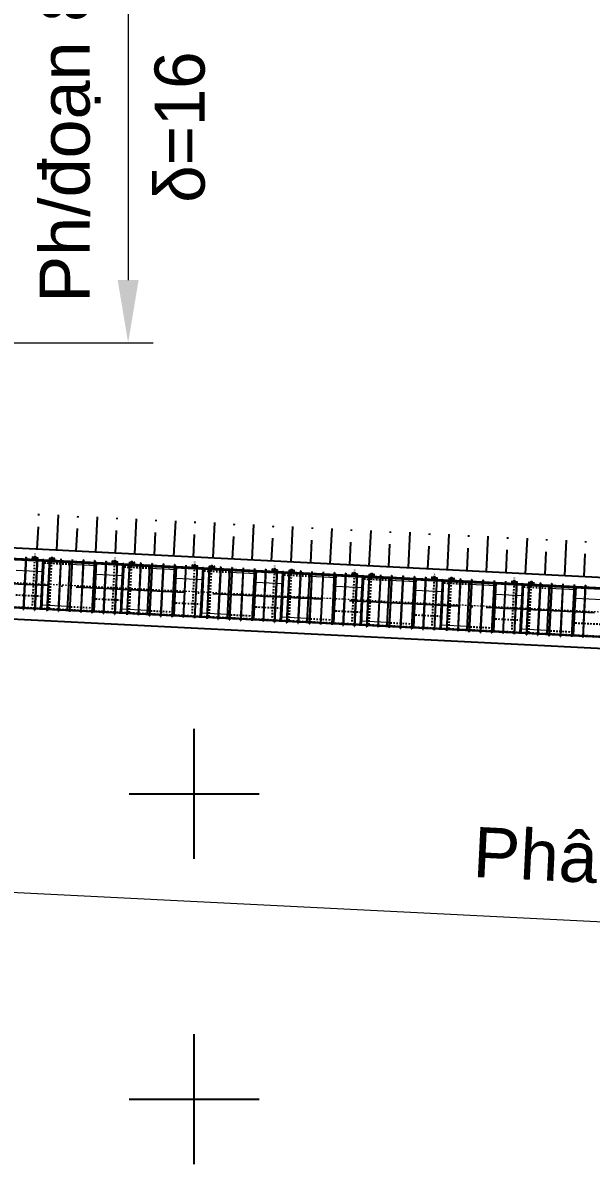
# Model space of a CAD drawing. Header units: inches. Extents: x 444671 to 463716, y 1783086 to 1794968.
# Drawn here: x 457424.5 to 457462.3, y 1787100.6 to 1787176.4 of the extents above; entities that cross this region are included whole.
import ezdxf

# ---------------------------------------------------------------- set-up
doc = ezdxf.new("R2010")
doc.units = ezdxf.units.IN
doc.header["$MEASUREMENT"] = 0
for name, pattern in [('ACAD_ISO04W100', [30, 24, -3, 0, -3]), ('CENTER', [2, 1.25, -0.25, 0.25, -0.25]), ('DASHED2', [9.525, 6.35, -3.175]), ('HIDDEN', [0.375, 0.25, -0.125])]:
    doc.linetypes.add(name, pattern=pattern)
for name, color, linetype in [('4', 4, 'Continuous'), ('Bao', 137, 'Continuous'), ('CONGTRINH', 2, 'Continuous'), ('CTTRINH', 4, 'Continuous'), ('Dong', 252, 'HIDDEN'), ('KHUAT', 8, 'DASHED2'), ('Tam', 1, 'CENTER'), ('Thachhoc', 125, 'Continuous'), ('Tim', 1, 'ACAD_ISO04W100')]:
    doc.layers.add(name, color=color, linetype=linetype)
doc.layers.add('manh', color=128, linetype='Continuous', lineweight=15)
doc.layers.add('Texdoi', color=40, linetype='Continuous', lineweight=15)
doc.styles.add('Arial', font='arial.ttf')
doc.linetypes.add('NEN_DA1', pattern='A,1.5,-0.15,["Y",Standard,S=0.2,R=0,X=-0.15,Y=-0.2],-0.005', length=1.655)
doc.dimstyles.new('1-1', dxfattribs={"dimtxt": 2, "dimasz": 2.5, "dimexe": 1, "dimexo": 0, "dimgap": 1, "dimtad": 1, "dimtoh": 1, "dimdec": 0, "dimzin": 0, "dimdsep": 46, "dimtxsty": 'Standard', "dimcen": 0.09, "dimclrd": 3, "dimclre": 3, "dimclrt": 4, "dimadec": 0, "dimazin": 0, "dimtfac": 1, "dimtdec": 0, "dimtmove": 0, "dimatfit": 0, "dimfxl": 0, "dimtolj": 1, "dimtzin": 0, "dimarcsym": 0})

# ---------------------------------------------------------------- blocks, each defined once
blk = doc.blocks.new('*D145')
at = {"layer": 'Bao', "color": 3, "lineweight": -2, "ltscale": 0.2, "transparency": 16777216}
for p, q in [((-701616, 76404), (-667605, 76404)), ((-669272, 72238), (-669272, 53996)), ((-701620, 49829), (-667605, 49829))]:
    blk.add_line(p, q, dxfattribs=at)
at = {"layer": 'Bao', "color": 3, "ltscale": 0.2, "transparency": 16777216}
for points in [[(-669967, 72238), (-668578, 72238), (-669272, 76404)], [(-669967, 53996), (-668578, 53996), (-669272, 49829)]]:
    blk.add_solid(points, dxfattribs=at)
at = {"layer": 'Defpoints', "color": 0, "ltscale": 0.2, "transparency": 16777216}
for p in [(-701616, 76404), (-701620, 49829), (-669272, 49829)]:
    blk.add_point(p, dxfattribs=at)
at = {"layer": 'Bao', "color": 4, "ltscale": 0.2, "transparency": 16777216, "insert": (-673123, 63117), "char_height": 3333.33, "attachment_point": 5, "rotation": 90}
blk.add_mtext('\\A1;{\\f.VnArial|b0|i0|c0|p34;Ph/®o¹n 8}', dxfattribs=at)
blk = doc.blocks.new('*D146')
at = {"layer": 'Bao', "color": 3, "lineweight": -2, "ltscale": 0.2, "transparency": 16777216}
for p, q in [((-685253, 34318), (-686363, 12150)), ((-579388, 29016), (-580498, 6848)), ((-682118, 13606), (-584576, 8721))]:
    blk.add_line(p, q, dxfattribs=at)
at = {"layer": 'Bao', "color": 3, "ltscale": 0.2, "transparency": 16777216}
for points in [[(-682083, 14300), (-682153, 12913), (-686280, 13815)], [(-584541, 9415), (-584611, 8028), (-580415, 8513)]]:
    blk.add_solid(points, dxfattribs=at)
at = {"layer": 'Defpoints', "color": 0, "ltscale": 0.2, "transparency": 16777216}
for p in [(-685253, 34318), (-579388, 29016), (-580415, 8513)]:
    blk.add_point(p, dxfattribs=at)
at = {"layer": 'Bao', "color": 4, "ltscale": 0.2, "transparency": 16777216, "insert": (-633155, 15001), "char_height": 3333.33, "attachment_point": 5, "rotation": 357.13299}
blk.add_mtext('\\A1;{\\f.VnArial|b0|i0|c0|p34;Ph©n ®o¹n 6}', dxfattribs=at)
blk = doc.blocks.new('A$C491C4D06')
at = {"layer": 'Bao'}
for p, q in [((-680190.5, 35688), (-674911.1, 35424)), ((-676065.6, 35601.9), (-676051.6, 35601.2)), ((-675634.6, 35610.7), (-675642.1, 35460.9)), ((-675634.6, 35610.7), (-675614.7, 35609.7)), ((-675614.7, 35609.7), (-675622.2, 35459.9)), ((-675322.5, 35444.9), (-675315, 35594.8)), ((-674938.5, 35435), (-675020, 33807)), ((-674992.2, 33802), (-674911.1, 35424)), ((-674878.6, 35432), (-674960, 33804)), ((-674938.5, 35435), (-674878.6, 35432)), ((-674879.1, 35422), (-669599.7, 35158)), ((-674484.2, 35552.4), (-674491.7, 35402.6)), ((-674192.1, 35387.6), (-674184.6, 35537.4)), ((-674164.6, 35536.4), (-674184.6, 35537.4)), ((-674172.1, 35386.6), (-674164.6, 35536.4)), ((-673750.5, 35485.7), (-673736.5, 35485)), ((-673297.3, 32094.8), (-673135.3, 35334.8)), ((-673001.5, 35448.2), (-672987.5, 35447.5)), ((-672252.4, 35410.8), (-672238.4, 35410.1)), ((-671529.5, 32006.4), (-671367.5, 35246.4)), ((-671503.3, 35373.3), (-671489.4, 35372.6)), ((-670754.3, 35335.9), (-670740.3, 35335.2)), ((-670323.3, 35344.7), (-670330.8, 35194.9)), ((-670323.3, 35344.7), (-670303.3, 35343.7)), ((-670303.3, 35343.7), (-670310.8, 35193.9)), ((-670011.2, 35179), (-670003.7, 35328.8)), ((-669627.2, 35169), (-669708.6, 33541)), ((-669680.8, 33536), (-669599.7, 35158)), ((-669567.3, 35166), (-669648.7, 33538)), ((-669627.2, 35169), (-669567.3, 35166)), ((-669567.8, 35156), (-664288.4, 34892)), ((-669172.9, 35286.4), (-669180.4, 35136.6)), ((-668880.7, 35121.6), (-668873.2, 35271.4)), ((-668853.3, 35270.4), (-668873.2, 35271.4)), ((-668860.8, 35120.6), (-668853.3, 35270.4)), ((-668439.2, 35219.7), (-668425.2, 35219)), ((-667986, 31828.8), (-667824, 35068.8)), ((-667690.1, 35182.2), (-667676.1, 35181.5)), ((-666941.1, 35144.8), (-666927.1, 35144.1)), ((-666218.2, 31740.4), (-666056.2, 34980.4)), ((-666192, 35107.3), (-666178, 35106.6)), ((-665442.9, 35069.9), (-665428.9, 35069.2)), ((-665012, 35078.8), (-665019.4, 34928.9)), ((-665012, 35078.8), (-664992, 35077.8)), ((-664992, 35077.8), (-664999.5, 34927.9)), ((-664699.8, 34913), (-664692.3, 35062.8)), ((-664315.9, 34903), (-664397.3, 33275)), ((-664369.5, 33270), (-664288.4, 34892)), ((-664255.9, 34900), (-664337.3, 33272)), ((-664315.9, 34903), (-664255.9, 34900)), ((-664256.4, 34890), (-658977, 34626)), ((-663861.5, 35020.4), (-663869, 34870.6)), ((-663569.4, 34855.6), (-663561.9, 35005.4)), ((-663541.9, 35004.4), (-663561.9, 35005.4)), ((-663549.4, 34854.6), (-663541.9, 35004.4)), ((-663127.8, 34953.7), (-663113.9, 34953)), ((-662378.8, 34916.2), (-662364.8, 34915.5)), ((-661629.7, 34878.8), (-661615.7, 34878.1)), ((-662674.6, 31562.8), (-662512.6, 34802.8)), ((-660906.8, 31474.4), (-660744.8, 34714.4)), ((-660880.7, 34841.3), (-660866.7, 34840.6)), ((-660131.6, 34803.9), (-660117.6, 34803.2)), ((-659700.6, 34812.8), (-659708.1, 34662.9)), ((-659700.6, 34812.8), (-659680.6, 34811.8)), ((-659680.6, 34811.8), (-659688.1, 34661.9)), ((-659388.5, 34647), (-659381, 34796.8)), ((-659004.5, 34637), (-659085.9, 33009)), ((-659058.1, 33004), (-658977, 34626)), ((-658944.6, 34634), (-659026, 33006)), ((-659004.5, 34637), (-658944.6, 34634)), ((-658945.1, 34624), (-653665.7, 34360)), ((-658550.2, 34754.4), (-658557.7, 34604.6)), ((-658258, 34589.6), (-658250.6, 34739.4)), ((-658230.6, 34738.4), (-658250.6, 34739.4)), ((-658238.1, 34588.6), (-658230.6, 34738.4)), ((-657816.5, 34687.7), (-657802.5, 34687)), ((-657363.3, 31296.8), (-657201.3, 34536.8)), ((-657067.4, 34650.2), (-657053.5, 34649.5)), ((-656318.4, 34612.8), (-656304.4, 34612.1)), ((-655595.5, 31208.4), (-655433.5, 34448.4)), ((-655569.3, 34575.3), (-655555.3, 34574.6)), ((-654820.2, 34537.9), (-654806.3, 34537.2)), ((-654389.3, 34546.8), (-654396.8, 34396.9)), ((-654389.3, 34546.8), (-654369.3, 34545.8)), ((-654369.3, 34545.8), (-654376.8, 34395.9)), ((-654077.2, 34381), (-654069.7, 34530.8)), ((-653693.2, 34371), (-653774.6, 32743)), ((-653746.8, 32738), (-653665.7, 34360)), ((-653633.2, 34368), (-653714.7, 32740)), ((-653693.2, 34371), (-653633.2, 34368)), ((-653633.7, 34358), (-648354.3, 34094)), ((-653238.8, 34488.4), (-653246.3, 34338.6)), ((-652946.7, 34323.6), (-652939.2, 34473.4)), ((-652919.2, 34472.4), (-652939.2, 34473.4)), ((-652926.7, 34322.6), (-652919.2, 34472.4)), ((-652505.1, 34421.7), (-652491.2, 34421)), ((-652051.9, 31030.8), (-651889.9, 34270.8)), ((-651756.1, 34384.3), (-651742.1, 34383.6)), ((-651007, 34346.8), (-650993, 34346.1)), ((-650284.2, 30942.4), (-650122.1, 34182.4)), ((-650258, 34309.3), (-650244, 34308.6)), ((-649508.9, 34271.9), (-649494.9, 34271.2)), ((-649077.9, 34280.8), (-649085.4, 34131)), ((-649077.9, 34280.8), (-649057.9, 34279.8)), ((-649057.9, 34279.8), (-649065.4, 34130)), ((-648765.8, 34115), (-648758.3, 34264.8)), ((-647927.5, 34222.4), (-647935, 34072.6)), ((-647635.4, 34057.6), (-647627.9, 34207.5)), ((-647607.9, 34206.5), (-647627.9, 34207.5)), ((-647615.4, 34056.6), (-647607.9, 34206.5)), ((-647193.8, 34155.7), (-647179.8, 34155)), ((-646444.7, 34118.3), (-646430.8, 34117.6)), ((-675016.1, 33803.2), (-675097.5, 32175.2)), ((-674984, 33805.2), (-675065.1, 32183.2)), ((-674956.2, 33800.2), (-675037.6, 32172.2)), ((-675020, 33807), (-674960, 33804)), ((-675016.1, 33803.2), (-674956.2, 33800.2)), ((-674984.2, 33801.6), (-674984.1, 33803.6)), ((-674984.2, 33801.6), (-674984.1, 33803.6)), ((-669704.8, 33537.2), (-669786.2, 31909.2)), ((-669672.7, 33539.2), (-669753.8, 31917.2)), ((-669644.9, 33534.2), (-669726.3, 31906.2)), ((-669708.6, 33541), (-669648.7, 33538)), ((-669704.8, 33537.2), (-669644.9, 33534.2)), ((-669672.8, 33535.6), (-669672.7, 33537.6)), ((-669672.8, 33535.6), (-669672.7, 33537.6)), ((-648381.8, 34105), (-648463.2, 32477)), ((-648435.5, 32472), (-648354.3, 34094)), ((-648321.9, 34102), (-648403.3, 32474)), ((-648381.8, 34105), (-648321.9, 34102)), ((-648322.4, 34092), (-643043, 33828)), ((-646740.6, 30764.8), (-646578.6, 34004.8)), ((-645695.7, 34080.8), (-645681.7, 34080.1)), ((-644972.8, 30676.4), (-644810.8, 33916.4)), ((-644946.6, 34043.3), (-644932.6, 34042.6)), ((-644197.5, 34005.9), (-644183.6, 34005.2)), ((-643766.6, 34014.8), (-643774.1, 33865)), ((-643766.6, 34014.8), (-643746.6, 34013.8)), ((-643746.6, 34013.8), (-643754.1, 33864)), ((-643454.5, 33849), (-643447, 33998.8)), ((-643070.5, 33839), (-643151.9, 32211)), ((-643124.1, 32206), (-643043, 33828)), ((-643010.6, 33836), (-643092, 32208)), ((-643070.5, 33839), (-643010.6, 33836)), ((-643011.1, 33826), (-637731.7, 33562)), ((-642616.2, 33956.4), (-642623.6, 33806.6)), ((-642324, 33791.6), (-642316.5, 33941.5)), ((-642296.6, 33940.5), (-642316.5, 33941.5)), ((-642304, 33790.6), (-642296.6, 33940.5)), ((-641882.5, 33889.7), (-641868.5, 33889)), ((-641429.3, 30498.9), (-641267.2, 33738.8)), ((-641133.4, 33852.3), (-641119.4, 33851.6)), ((-640384.3, 33814.8), (-640370.4, 33814.1)), ((-639661.5, 30410.5), (-639499.4, 33650.4)), ((-639635.3, 33777.3), (-639621.3, 33776.6)), ((-638886.2, 33739.9), (-638872.2, 33739.2)), ((-664393.5, 33271.2), (-664474.9, 31643.2)), ((-664361.3, 33273.2), (-664442.4, 31651.2)), ((-664333.5, 33268.2), (-664414.9, 31640.2)), ((-664397.3, 33275), (-664337.3, 33272)), ((-664393.5, 33271.2), (-664333.5, 33268.2)), ((-664361.5, 33269.6), (-664361.4, 33271.6)), ((-664361.5, 33269.6), (-664361.4, 33271.6)), ((-659082.1, 33005.2), (-659163.5, 31377.2)), ((-659050, 33007.2), (-659131.1, 31385.2)), ((-659022.2, 33002.2), (-659103.6, 31374.3)), ((-659085.9, 33009), (-659026, 33006)), ((-659082.1, 33005.2), (-659022.2, 33002.2)), ((-659050.1, 33003.6), (-659050, 33005.6)), ((-659050.1, 33003.6), (-659050, 33005.6)), ((-653770.8, 32739.2), (-653852.2, 31111.3)), ((-653738.6, 32741.2), (-653819.7, 31119.2)), ((-653710.8, 32736.2), (-653792.2, 31108.3)), ((-653774.6, 32743), (-653714.7, 32740)), ((-653770.8, 32739.2), (-653710.8, 32736.2)), ((-653738.8, 32737.6), (-653738.7, 32739.6)), ((-653738.8, 32737.6), (-653738.7, 32739.6)), ((-680376.5, 32449.2), (-675097, 32185.2)), ((-676239.6, 32122.2), (-676225.6, 32121.5)), ((-675490.6, 32084.7), (-675476.6, 32084)), ((-675097.5, 32175.2), (-675037.6, 32172.2)), ((-675065.1, 32183.2), (-669785.7, 31919.2)), ((-674673.6, 32043.5), (-674659.6, 32042.8)), ((-673924.5, 32006), (-673910.5, 32005.3)), ((-673175.5, 31968.6), (-673161.5, 31967.9)), ((-672426.4, 31931.1), (-672412.4, 31930.4)), ((-671677.3, 31893.7), (-671663.4, 31893)), ((-670928.3, 31856.2), (-670914.3, 31855.5)), ((-669786.2, 31909.2), (-669726.3, 31906.2)), ((-669753.8, 31917.2), (-664474.4, 31653.2)), ((-648459.4, 32473.2), (-648540.8, 30845.3)), ((-648427.3, 32475.2), (-648508.4, 30853.2)), ((-648399.5, 32470.2), (-648480.9, 30842.3)), ((-648463.2, 32477), (-648403.3, 32474)), ((-648459.4, 32473.2), (-648399.5, 32470.2)), ((-648427.5, 32471.6), (-648427.4, 32473.6)), ((-648427.5, 32471.6), (-648427.4, 32473.6)), ((-643148.1, 32207.2), (-643229.5, 30579.3)), ((-643115.9, 32209.2), (-643197, 30587.3)), ((-643088.2, 32204.2), (-643169.6, 30576.3)), ((-643151.9, 32211), (-643092, 32208)), ((-643148.1, 32207.2), (-643088.2, 32204.2)), ((-643116.1, 32205.6), (-643116, 32207.6)), ((-643116.1, 32205.6), (-643116, 32207.6)), ((-670179.2, 31818.8), (-670165.2, 31818.1)), ((-669362.3, 31777.5), (-669348.3, 31776.8)), ((-668613.2, 31740), (-668599.2, 31739.3)), ((-667864.1, 31702.6), (-667850.1, 31701.9)), ((-667115.1, 31665.1), (-667101.1, 31664.4)), ((-666366, 31627.7), (-666352, 31627)), ((-665616.9, 31590.2), (-665602.9, 31589.5)), ((-664867.9, 31552.8), (-664853.9, 31552.1)), ((-664474.9, 31643.2), (-664414.9, 31640.2)), ((-664442.4, 31651.2), (-659163, 31387.2)), ((-664050.9, 31511.5), (-664036.9, 31510.8)), ((-663301.8, 31474), (-663287.9, 31473.3)), ((-662552.8, 31436.6), (-662538.8, 31435.9)), ((-661803.7, 31399.1), (-661789.7, 31398.4)), ((-661054.7, 31361.7), (-661040.7, 31361)), ((-660305.6, 31324.2), (-660291.6, 31323.5)), ((-659556.5, 31286.8), (-659542.5, 31286.1)), ((-659163.5, 31377.2), (-659103.6, 31374.3)), ((-659131.1, 31385.2), (-653851.7, 31121.2)), ((-658739.6, 31245.5), (-658725.6, 31244.8)), ((-657990.5, 31208.1), (-657976.5, 31207.4)), ((-657241.4, 31170.6), (-657227.5, 31169.9)), ((-656492.4, 31133.1), (-656478.4, 31132.4)), ((-655743.3, 31095.7), (-655729.3, 31095)), ((-653852.2, 31111.3), (-653792.2, 31108.3)), ((-653819.7, 31119.2), (-648540.3, 30855.2)), ((-654994.2, 31058.2), (-654980.3, 31057.5)), ((-654245.2, 31020.8), (-654231.2, 31020.1)), ((-653428.2, 30979.5), (-653414.2, 30978.8)), ((-652679.1, 30942.1), (-652665.2, 30941.4)), ((-651930.1, 30904.6), (-651916.1, 30903.9)), ((-651181, 30867.1), (-651167, 30866.4)), ((-650432, 30829.7), (-650418, 30829)), ((-649682.9, 30792.2), (-649668.9, 30791.5)), ((-648933.8, 30754.8), (-648919.9, 30754.1)), ((-648540.8, 30845.3), (-648480.9, 30842.3)), ((-648508.4, 30853.2), (-643229, 30589.2)), ((-648116.9, 30713.5), (-648102.9, 30712.8)), ((-647367.8, 30676.1), (-647353.8, 30675.4)), ((-646618.8, 30638.6), (-646604.8, 30637.9)), ((-645869.7, 30601.1), (-645855.7, 30600.4)), ((-645120.6, 30563.7), (-645106.6, 30563)), ((-644371.5, 30526.2), (-644357.6, 30525.5)), ((-643622.5, 30488.8), (-643608.5, 30488.1)), ((-643229.5, 30579.3), (-643169.6, 30576.3)), ((-643197, 30587.3), (-637917.6, 30323.3)), ((-642805.5, 30447.5), (-642791.6, 30446.8)), ((-642056.5, 30410.1), (-642042.5, 30409.4)), ((-641307.4, 30372.6), (-641293.4, 30371.9)), ((-640558.3, 30335.2), (-640544.4, 30334.5)), ((-639809.3, 30297.7), (-639795.3, 30297)), ((-639060.2, 30260.2), (-639046.2, 30259.5))]:
    blk.add_line(p, q, dxfattribs=at)
at = {"layer": 'Bao', "ltscale": 0.2}
for p, q in [((-676065.6, 35601.9), (-676239.6, 32122.2)), ((-676051.6, 35601.2), (-676225.6, 32121.5)), ((-675316.7, 35562.4), (-675490.6, 32084.7)), ((-675302.6, 35563.7), (-675476.6, 32084)), ((-675316.6, 35564.3), (-675302.6, 35563.6)), ((-674499.6, 35523.1), (-674673.6, 32043.5)), ((-674485.7, 35520.5), (-674659.6, 32042.8)), ((-674499.6, 35523.1), (-674485.7, 35522.5)), ((-673750.5, 35485.7), (-673924.5, 32006)), ((-673736.5, 35485), (-673910.5, 32005.3)), ((-673001.5, 35448.2), (-673175.5, 31968.6)), ((-672987.5, 35447.5), (-673161.5, 31967.9)), ((-672252.4, 35410.8), (-672426.4, 31931.1)), ((-672238.4, 35410.1), (-672412.4, 31930.4)), ((-671503.3, 35373.3), (-671677.3, 31893.7)), ((-671489.4, 35372.6), (-671663.4, 31893)), ((-670754.3, 35335.9), (-670928.3, 31856.2)), ((-670740.3, 35335.2), (-670914.3, 31855.5)), ((-670005.3, 35296.4), (-670179.2, 31818.8)), ((-669991.2, 35297.7), (-670165.2, 31818.1)), ((-670005.2, 35298.3), (-669991.2, 35297.6)), ((-669188.3, 35257.2), (-669362.3, 31777.5)), ((-669174.4, 35254.5), (-669348.3, 31776.8)), ((-669188.3, 35257.2), (-669174.4, 35256.5)), ((-668439.2, 35219.7), (-668613.2, 31740)), ((-668425.2, 35219), (-668599.2, 31739.3)), ((-667690.1, 35182.2), (-667864.1, 31702.6)), ((-667676.1, 35181.5), (-667850.1, 31701.9)), ((-666941.1, 35144.8), (-667115.1, 31665.1)), ((-666927.1, 35144.1), (-667101.1, 31664.4)), ((-666192, 35107.3), (-666366, 31627.7)), ((-666178, 35106.6), (-666352, 31627)), ((-665442.9, 35069.9), (-665616.9, 31590.2)), ((-665428.9, 35069.2), (-665602.9, 31589.5)), ((-664694, 35030.4), (-664867.9, 31552.8)), ((-664679.9, 35031.7), (-664853.9, 31552.1)), ((-664693.9, 35032.3), (-664679.9, 35031.6)), ((-663876.9, 34991.2), (-664050.9, 31511.5)), ((-663863, 34988.5), (-664036.9, 31510.8)), ((-663876.9, 34991.2), (-663863, 34990.5)), ((-663127.8, 34953.7), (-663301.8, 31474)), ((-663113.9, 34953), (-663287.9, 31473.3)), ((-662378.8, 34916.2), (-662552.8, 31436.6)), ((-662364.8, 34915.5), (-662538.8, 31435.9)), ((-661629.7, 34878.8), (-661803.7, 31399.1)), ((-661615.7, 34878.1), (-661789.7, 31398.4)), ((-660880.7, 34841.3), (-661054.7, 31361.7)), ((-660866.7, 34840.6), (-661040.7, 31361)), ((-660131.6, 34803.9), (-660305.6, 31324.2)), ((-660117.6, 34803.2), (-660291.6, 31323.5)), ((-659382.6, 34764.4), (-659556.5, 31286.8)), ((-659368.5, 34765.7), (-659542.5, 31286.1)), ((-659382.5, 34766.3), (-659368.5, 34765.6)), ((-658565.6, 34725.2), (-658739.6, 31245.5)), ((-658551.7, 34722.5), (-658725.6, 31244.8)), ((-658565.6, 34725.2), (-658551.7, 34724.5)), ((-657816.5, 34687.7), (-657990.5, 31208.1)), ((-657802.5, 34687), (-657976.5, 31207.4)), ((-657067.4, 34650.2), (-657241.4, 31170.6)), ((-657053.5, 34649.5), (-657227.5, 31169.9)), ((-656318.4, 34612.8), (-656492.4, 31133.1)), ((-656304.4, 34612.1), (-656478.4, 31132.4)), ((-655569.3, 34575.3), (-655743.3, 31095.7)), ((-655555.3, 34574.6), (-655729.3, 31095)), ((-654820.2, 34537.9), (-654994.2, 31058.2)), ((-654806.3, 34537.2), (-654980.3, 31057.5)), ((-654071.3, 34498.4), (-654245.2, 31020.8)), ((-654057.2, 34499.7), (-654231.2, 31020.1)), ((-654071.2, 34500.3), (-654057.2, 34499.6)), ((-653254.2, 34459.2), (-653428.2, 30979.5)), ((-653240.3, 34456.5), (-653414.2, 30978.8)), ((-653254.2, 34459.2), (-653240.3, 34458.5)), ((-652505.1, 34421.7), (-652679.1, 30942.1)), ((-652491.2, 34421), (-652665.2, 30941.4)), ((-651756.1, 34384.3), (-651930.1, 30904.6)), ((-651742.1, 34383.6), (-651916.1, 30903.9)), ((-651007, 34346.8), (-651181, 30867.1)), ((-650993, 34346.1), (-651167, 30866.4)), ((-650258, 34309.3), (-650432, 30829.7)), ((-650244, 34308.6), (-650418, 30829)), ((-649508.9, 34271.9), (-649682.9, 30792.2)), ((-649494.9, 34271.2), (-649668.9, 30791.5)), ((-648759.9, 34232.4), (-648933.8, 30754.8)), ((-648745.9, 34233.7), (-648919.9, 30754.1)), ((-648759.8, 34234.3), (-648745.9, 34233.6)), ((-647942.9, 34193.2), (-648116.9, 30713.5)), ((-647929, 34190.5), (-648102.9, 30712.8)), ((-647942.9, 34193.2), (-647929, 34192.5)), ((-647193.8, 34155.7), (-647367.8, 30676.1)), ((-647179.8, 34155), (-647353.8, 30675.4)), ((-646444.7, 34118.3), (-646618.8, 30638.6)), ((-646430.8, 34117.6), (-646604.8, 30637.9)), ((-645695.7, 34080.8), (-645869.7, 30601.1)), ((-645681.7, 34080.1), (-645855.7, 30600.4)), ((-644946.6, 34043.3), (-645120.6, 30563.7)), ((-644932.6, 34042.6), (-645106.6, 30563)), ((-644197.5, 34005.9), (-644371.5, 30526.2)), ((-644183.6, 34005.2), (-644357.6, 30525.5)), ((-643448.6, 33966.4), (-643622.5, 30488.8)), ((-643434.5, 33967.7), (-643608.5, 30488.1)), ((-643448.5, 33968.3), (-643434.5, 33967.6)), ((-642631.5, 33927.2), (-642805.5, 30447.5)), ((-642617.7, 33924.5), (-642791.6, 30446.8)), ((-642631.5, 33927.2), (-642617.7, 33926.5)), ((-641882.5, 33889.7), (-642056.5, 30410.1)), ((-641868.5, 33889), (-642042.5, 30409.4)), ((-641133.4, 33852.3), (-641307.4, 30372.6)), ((-641119.4, 33851.6), (-641293.4, 30371.9)), ((-640384.3, 33814.8), (-640558.3, 30335.2)), ((-640370.4, 33814.1), (-640544.4, 30334.5)), ((-639635.3, 33777.3), (-639809.3, 30297.7)), ((-639621.3, 33776.6), (-639795.3, 30297)), ((-638886.2, 33739.9), (-639060.2, 30260.2)), ((-638872.2, 33739.2), (-639046.2, 30259.5))]:
    blk.add_line(p, q, dxfattribs=at)
at = {"layer": 'Bao'}
for centre in [(-675464.8, 35602.3), (-674334.4, 35544.9), (-670153.5, 35336.3), (-669023.1, 35278.9), (-664842.2, 35070.3), (-663711.7, 35012.9), (-659530.8, 34804.3), (-658400.4, 34746.9), (-654219.5, 34538.3), (-653089, 34480.9), (-648908.1, 34272.3), (-647777.7, 34214.9), (-643596.8, 34006.3), (-642466.3, 33948.9)]:
    blk.add_circle(centre, 40, dxfattribs=at)
for centre in [(-675464.8, 35602.3), (-674334.4, 35544.9), (-670153.5, 35336.3), (-669023.1, 35278.9), (-664842.2, 35070.3), (-663711.7, 35012.9), (-659530.8, 34804.3), (-658400.4, 34746.9), (-654219.5, 34538.3), (-653089, 34480.9), (-648908.1, 34272.3), (-647777.7, 34214.9), (-643596.8, 34006.3), (-642466.3, 33948.9)]:
    blk.add_arc(centre, 150, 357.13728, 177.13728, dxfattribs=at)
at = {"layer": 'KHUAT', "ltscale": 5}
for p, q in [((-680215.5, 35667.2), (-674912.2, 35402)), ((-674984, 33805.2), (-674903.1, 35423.2)), ((-673146.4, 35112.6), (-674914.2, 35201)), ((-674904.2, 35401.2), (-669600.8, 35136)), ((-674903.1, 35423.2), (-674879.1, 35422)), ((-669672.7, 33539.2), (-669591.7, 35157.2)), ((-667835.1, 34846.6), (-669602.9, 34935)), ((-669592.8, 35135.2), (-664289.5, 34870)), ((-669591.7, 35157.2), (-669567.8, 35156)), ((-664361.3, 33273.2), (-664280.4, 34891.2)), ((-664280.4, 34891.2), (-664256.4, 34890)), ((-662523.7, 34580.6), (-664291.5, 34669)), ((-664281.5, 34869.2), (-658978.1, 34604)), ((-659050, 33007.2), (-658969.1, 34625.2)), ((-657212.4, 34314.6), (-658980.2, 34403)), ((-658970.2, 34603.2), (-653666.8, 34338)), ((-658969.1, 34625.2), (-658945.1, 34624)), ((-653738.6, 32741.2), (-653657.7, 34359.2)), ((-651901, 34048.6), (-653668.8, 34137)), ((-653658.8, 34337.2), (-648355.4, 34072)), ((-653657.7, 34359.2), (-653633.7, 34358)), ((-674992.2, 33802), (-675073.1, 32184)), ((-669680.8, 33536), (-669761.7, 31918)), ((-648427.3, 32475.2), (-648346.4, 34093.2)), ((-646589.7, 33782.6), (-648357.5, 33871)), ((-648347.5, 34071.2), (-643044.1, 33806)), ((-648346.4, 34093.2), (-648322.4, 34092)), ((-643115.9, 32209.2), (-643035, 33827.2)), ((-641278.4, 33516.6), (-643046.1, 33605)), ((-643036.1, 33805.2), (-637732.8, 33540)), ((-643035, 33827.2), (-643011.1, 33826)), ((-675032.8, 32989), (-676800.6, 33077.4)), ((-669721.5, 32723), (-671489.3, 32811.4)), ((-664369.5, 33270), (-664450.4, 31652)), ((-659058.1, 33004), (-659139, 31386)), ((-653746.8, 32738), (-653827.7, 31120)), ((-680375.4, 32471.2), (-675072, 32206)), ((-675097, 32185.2), (-675073.1, 32184)), ((-675064, 32205.2), (-669760.6, 31940)), ((-673286.2, 32317.1), (-671518.4, 32228.7)), ((-669785.7, 31919.2), (-669761.7, 31918)), ((-669752.7, 31939.2), (-664449.3, 31674)), ((-667974.9, 32051.1), (-666207.1, 31962.7)), ((-664410.1, 32457), (-666177.9, 32545.4)), ((-659098.8, 32191), (-660866.6, 32279.4)), ((-653787.4, 31925), (-655555.2, 32013.4)), ((-648435.5, 32472), (-648516.4, 30854)), ((-643124.1, 32206), (-643205, 30588.1)), ((-664474.4, 31653.2), (-664450.4, 31652)), ((-664441.3, 31673.2), (-659137.9, 31408)), ((-662663.5, 31785.1), (-660895.7, 31696.7)), ((-659163, 31387.2), (-659139, 31386)), ((-659130, 31407.2), (-653826.6, 31142)), ((-657352.2, 31519.1), (-655584.4, 31430.7)), ((-653851.7, 31121.2), (-653827.7, 31120)), ((-653818.6, 31141.2), (-648515.3, 30876)), ((-652040.8, 31253.1), (-650273, 31164.7)), ((-648476.1, 31659), (-650243.9, 31747.4)), ((-643164.8, 31393), (-644932.6, 31481.4)), ((-637853.4, 31127), (-639621.2, 31215.4)), ((-648540.3, 30855.2), (-648516.4, 30854)), ((-648507.3, 30875.2), (-643203.9, 30610)), ((-646729.5, 30987.1), (-644961.7, 30898.7)), ((-643229, 30589.2), (-643205, 30588.1)), ((-643195.9, 30609.2), (-637892.6, 30344)), ((-641418.1, 30721.1), (-639650.4, 30632.7))]:
    blk.add_line(p, q, dxfattribs=at)
at = {"layer": 'manh'}
for p, q in [((-671378.6, 35024.2), (-673146.4, 35112.6)), ((-674951.3, 34619), (-676719.1, 34707.4)), ((-669640, 34353), (-671407.8, 34441.4)), ((-666067.3, 34758.2), (-667835.1, 34846.6)), ((-664328.6, 34087), (-666096.4, 34175.4)), ((-660755.9, 34492.2), (-662523.7, 34580.6)), ((-655444.6, 34226.2), (-657212.4, 34314.6)), ((-659017.3, 33821), (-660785.1, 33909.4)), ((-653705.9, 33555), (-655473.7, 33643.4)), ((-650133.2, 33960.2), (-651901, 34048.6)), ((-648394.6, 33289), (-650162.4, 33377.4)), ((-644821.9, 33694.2), (-646589.7, 33782.6)), ((-639510.6, 33428.2), (-641278.4, 33516.6)), ((-643083.3, 33023), (-644851, 33111.4)), ((-637771.9, 32757), (-639539.7, 32845.4)), ((-673286.2, 32317.1), (-675054, 32405.4)), ((-667974.9, 32051.1), (-669742.7, 32139.5)), ((-662663.5, 31785.1), (-664431.3, 31873.5)), ((-657352.2, 31519.1), (-659120, 31607.5)), ((-652040.8, 31253.1), (-653808.6, 31341.5)), ((-646729.5, 30987.1), (-648497.3, 31075.5)), ((-641418.1, 30721.1), (-643185.9, 30809.5))]:
    blk.add_line(p, q, dxfattribs=at)
at = {"layer": 'manh', "color": 1, "linetype": 'CENTER', "ltscale": 0.05}
blk.add_line((0.1, 0), (-685750.1, 34342.8), dxfattribs=at)
at = {"layer": 'Tam', "ltscale": 3}
for p, q in [((-675625.4, 32392.3), (-675454, 35819)), ((-674502.4, 32172.7), (-674331.1, 35599.4)), ((-670314, 32126.3), (-670142.7, 35553)), ((-669191.1, 31906.7), (-669019.7, 35333.5)), ((-665002.7, 31860.3), (-664831.3, 35287)), ((-663879.7, 31640.7), (-663708.4, 35067.5)), ((-659691.3, 31594.3), (-659520, 35021)), ((-658568.4, 31374.7), (-658397, 34801.5)), ((-654380, 31328.3), (-654208.6, 34755.1)), ((-653257, 31108.7), (-653085.7, 34535.5)), ((-649068.6, 31062.3), (-648897.3, 34489.1)), ((-647945.7, 30842.7), (-647774.3, 34269.5)), ((-643757.3, 30796.3), (-643585.9, 34223.1)), ((-642634.3, 30576.7), (-642463, 34003.5))]:
    blk.add_line(p, q, dxfattribs=at)
at = {"layer": 'Tam'}
for p, q in [((-675527.3, 35605.4), (-675402.4, 35599.1)), ((-674396.8, 35548), (-674272, 35541.8)), ((-670215.9, 35339.4), (-670091.1, 35333.1)), ((-669085.5, 35282), (-668960.6, 35275.8)), ((-664904.6, 35073.4), (-664779.7, 35067.1)), ((-663774.2, 35016.1), (-663649.3, 35009.8)), ((-659593.3, 34807.4), (-659468.4, 34801.1)), ((-658462.8, 34750.1), (-658337.9, 34743.8)), ((-654281.9, 34541.4), (-654157, 34535.1)), ((-653151.5, 34484.1), (-653026.6, 34477.8)), ((-648970.6, 34275.4), (-648845.7, 34269.2)), ((-647840.1, 34218.1), (-647715.2, 34211.8)), ((-643659.2, 34009.4), (-643534.3, 34003.2)), ((-642528.8, 33952.1), (-642403.9, 33945.8))]:
    blk.add_line(p, q, dxfattribs=at)
at = {"layer": 'Bao', "ltscale": 0.2, "insert": (-667517.1, 59140.3), "char_height": 3333.333, "width": 28094.706, "attachment_point": 1, "rotation": 90, "style": 'Arial'}
blk.add_mtext('{\\fSymbol|b0|i0|c2|p18;d=16}', dxfattribs=at)
at = {"layer": 'Bao', "ltscale": 0.2}
dim = blk.add_linear_dim(base=(-669272.1, 49829.2), p1=(-701615.9, 76404.2), p2=(-701620, 49829.2), angle=90, text='{\\f.VnArial|b0|i0|c0|p34;Ph/®o¹n 8}', dimstyle='1-1', override={"dimscale": 1666.666684, "dimlfac": -1}, dxfattribs=at)
dim.commit()
dim.dimension.update_dxf_attribs({"geometry": '*D145', "text_midpoint": (-673122.7, 63116.7)})
dim = blk.add_aligned_dim(p1=(-685252.7, 34317.9), p2=(-579387.9, 29016.1), distance=-20528.8, text='{\\f.VnArial|b0|i0|c0|p34;Ph©n ®o¹n 6}', dimstyle='1-1', override={"dimscale": 1666.666684, "dimlfac": -1}, dxfattribs=at)
dim.commit()
dim.dimension.update_dxf_attribs({"geometry": '*D146', "text_midpoint": (-633155, 15000.6)})

msp = doc.modelspace()

# ---------------------------------------------------------------- linework, layer by layer
at = {"layer": '4', "linetype": 'NEN_DA1', "ltscale": 8}
msp.add_line((458100.8648, 1787107.7053), (457415.1157, 1787141.9927), dxfattribs=at)
msp.add_lwpolyline([(457398.5161, 1787262.3681), (457398.5161, 1787138.1253), (458100.9174, 1787103.0053)], dxfattribs=at)
at = {"layer": 'CONGTRINH', "ltscale": 10}
for points in [[(457415.1468, 1787141.2402), (458100.896, 1787106.9528)], [(457414.987, 1787138.0442), (458100.7362, 1787103.7568)]]:
    msp.add_lwpolyline(points, dxfattribs=at)
at = {"layer": 'CTTRINH', "color": 4, "linetype": 'ByBlock'}
for p, q in [((457426.8014, 1787141.4133), (457426.9178, 1787143.7604)), ((457429.3982, 1787141.2845), (457429.5146, 1787143.6316)), ((457431.995, 1787141.1557), (457432.1114, 1787143.5028)), ((457434.5918, 1787141.0269), (457434.7082, 1787143.3741)), ((457437.1886, 1787140.8982), (457437.305, 1787143.2453)), ((457439.7854, 1787140.7694), (457439.9018, 1787143.1165)), ((457442.3822, 1787140.6406), (457442.4986, 1787142.9878)), ((457444.979, 1787140.5119), (457445.0954, 1787142.859)), ((457447.5758, 1787140.3831), (457447.6922, 1787142.7302)), ((457450.1727, 1787140.2543), (457450.289, 1787142.6014)), ((457452.7695, 1787140.1256), (457452.8858, 1787142.4727)), ((457455.3663, 1787139.9968), (457455.4827, 1787142.3439)), ((457457.9631, 1787139.868), (457458.0795, 1787142.2151)), ((457460.5599, 1787139.7393), (457460.6763, 1787142.0864))]:
    msp.add_line(p, q, dxfattribs=at)
at = {"layer": 'Dong', "color": 3, "ltscale": 6}
for p, q in [((457425.503, 1787141.4776), (457425.6194, 1787143.8248)), ((457428.0998, 1787141.3489), (457428.2162, 1787143.696)), ((457430.6966, 1787141.2201), (457430.813, 1787143.5672)), ((457433.2934, 1787141.0913), (457433.4098, 1787143.4384)), ((457435.8902, 1787140.9626), (457436.0066, 1787143.3097)), ((457438.487, 1787140.8338), (457438.6034, 1787143.1809)), ((457441.0838, 1787140.705), (457441.2002, 1787143.0521)), ((457443.6806, 1787140.5763), (457443.797, 1787142.9234)), ((457446.2774, 1787140.4475), (457446.3938, 1787142.7946)), ((457448.8742, 1787140.3187), (457448.9906, 1787142.6658)), ((457451.4711, 1787140.1899), (457451.5874, 1787142.5371)), ((457454.0679, 1787140.0612), (457454.1843, 1787142.4083)), ((457456.6647, 1787139.9324), (457456.7811, 1787142.2795)), ((457459.2615, 1787139.8036), (457459.3779, 1787142.1508)), ((457461.8583, 1787139.6749), (457461.9747, 1787142.022))]:
    msp.add_line(p, q, dxfattribs=at)
at = {"layer": 'Thachhoc'}
for points in [[(457435.9234, 1787120.9066), (457435.9234, 1787129.5466)], [(457431.6034, 1787125.2266), (457440.2434, 1787125.2266)], [(457435.9234, 1787100.6357), (457435.9234, 1787109.2757)], [(457431.6034, 1787104.9557), (457440.2434, 1787104.9557)]]:
    msp.add_lwpolyline(points, dxfattribs=at)
at = {"layer": 'Tim', "ltscale": 0.3}
msp.add_lwpolyline([(457400.8161, 1787140.3548), (458100.8161, 1787105.3548)], dxfattribs=at)

# ---------------------------------------------------------------- block references
at = {"layer": 'Texdoi', "xscale": 0.0009999999892897904, "yscale": 0.0009999999310821295, "zscale": 0.001}
msp.add_blockref('A$C491C4D06', (458100.8161, 1787105.3548), dxfattribs=at)

doc.saveas('drawing.dxf')
